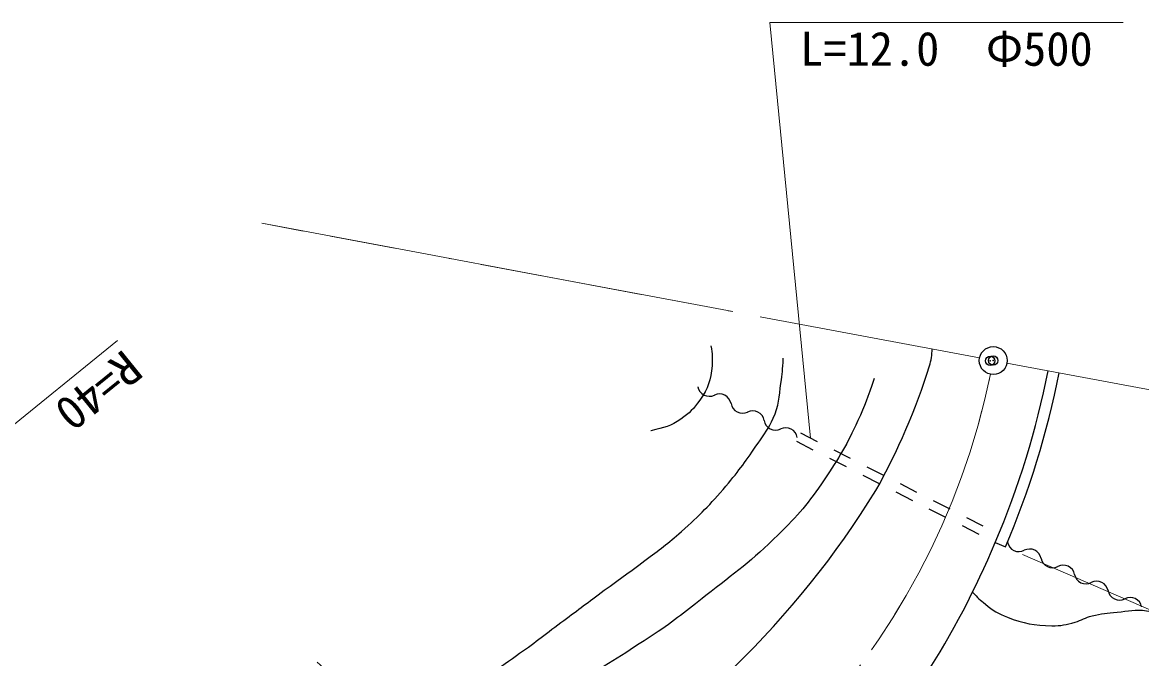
# Model space of a CAD drawing. Units: millimetres on the paper, with parts at other scales. Extents: x 40 to 680, y 20 to 380.
# Drawn here: x 368.8 to 429, y 283.7 to 317.9 of the extents above; entities that cross this region are included whole.
import ezdxf
from ezdxf.enums import TextEntityAlignment as Align

# ---------------------------------------------------------------- set-up
doc = ezdxf.new("R2010")
doc.units = ezdxf.units.MM
doc.header["$PDMODE"] = 32
doc.header["$PDSIZE"] = 0.5
doc.linetypes.add('CHAIN', pattern=[18.5, 12, -1.5, 3.5, -1.5])
doc.linetypes.add('LONG_DASHED_DOTTED', pattern=[15.25, 12, -1.5, 0.25, -1.5])
for name, color, linetype, lineweight in [('M-BGD', 7, 'Continuous', 25), ('M-BMK', 2, 'CHAIN', 13), ('M-BMK-SRVR', 3, 'Continuous', 25), ('M-STR-HTXT', 7, 'Continuous', 13), ('作業ﾚｲﾔ1', 7, 'Continuous', 13)]:
    doc.layers.add(name, color=color, linetype=linetype, lineweight=lineweight)
doc.layers.add('M-OTRS', color=6, linetype='Continuous')
doc.styles.add('ＭＳ ゴシック', font='')
doc.styles.get('ＭＳ ゴシック').set_extended_font_data('MS Gothic')

msp = doc.modelspace()

# ---------------------------------------------------------------- linework, layer by layer
at = {"layer": 'M-BGD'}
for p, q in [((410.619, 295.872), (411.51, 295.418)), ((410.392, 295.426), (411.284, 294.973)), ((412.402, 294.965), (413.293, 294.511)), ((412.175, 294.519), (413.066, 294.065)), ((414.184, 294.057), (415.075, 293.604)), ((413.957, 293.612), (414.849, 293.158)), ((415.967, 293.15), (416.858, 292.697)), ((415.74, 292.705), (416.631, 292.251)), ((417.749, 292.243), (418.64, 291.789)), ((417.522, 291.797), (418.413, 291.344)), ((419.531, 291.336), (420.423, 290.882)), ((419.305, 290.89), (420.196, 290.437)), ((421.087, 289.983), (421.637, 289.744))]:
    msp.add_line(p, q, dxfattribs=at)
for centre, radius, start, end in [((414.561, 300.401), 3.129, 342.78772, 359.74333), ((382.553, 310.56), 36.711, 331.02613, 342.42516), ((376.64, 308.756), 48.249, 337.10226, 348.58856), ((376.64, 308.756), 48.849, 337.09458, 348.59815), ((405.713, 298.468), 0.625, 189.8132, 296.0734), ((406.263, 297.345), 0.625, 9.8132, 116.0734), ((407.495, 297.558), 0.625, 189.8132, 296.0734), ((408.044, 296.435), 0.625, 9.8132, 116.0734), ((409.276, 296.648), 0.625, 189.8132, 296.0734), ((409.825, 295.525), 0.625, 9.8132, 116.0734), ((372.014, 319.207), 50.18, 300.32915, 328.21591), ((376.64, 308.756), 48.249, 317.85564, 337.10226), ((422.357, 290.119), 0.625, 191.17358, 297.43378), ((422.933, 289.009), 0.625, 11.17358, 117.43378), ((424.159, 289.252), 0.625, 191.17358, 297.43378), ((424.735, 288.142), 0.625, 11.17358, 117.43378), ((425.961, 288.384), 0.625, 191.17358, 297.43378), ((426.537, 287.275), 0.625, 11.17358, 117.43378), ((427.763, 287.517), 0.625, 191.17358, 297.43378), ((428.339, 286.408), 0.625, 11.17358, 117.43378)]:
    msp.add_arc(centre, radius, start, end, dxfattribs=at)
for points, knots in [([(371.06, 274.729), (370.373, 275.875), (370.183, 276.176), (369.601, 277.09), (368.678, 278.539), (368.144, 279.342), (367.137, 280.734), (365.874, 282.481), (365.153, 283.452), (363.793, 285.125), (362.451, 286.778), (361.662, 287.674), (360.228, 289.247), (359.101, 290.482), (358.413, 291.122), (357.252, 292.325), (355.881, 293.745), (354.995, 294.436), (353.745, 295.964), (352.678, 297.266), (352.263, 298.133), (351.276, 299.497), (350.36, 300.762), (349.956, 301.566), (348.883, 302.701), (347.823, 303.82), (347.238, 304.554), (345.851, 305.226), (344.313, 305.971), (343.273, 305.94), (341.58, 306.17), (339.76, 306.418), (338.726, 306.547), (336.889, 306.507), (334.37, 306.451), (332.929, 306.385), (330.476, 305.813), (327.867, 305.204), (326.495, 304.538), (323.971, 303.643), (321.146, 302.64), (319.574, 302.046), (316.793, 300.927), (314.491, 300.002), (313.23, 299.415), (310.964, 298.405), (308.065, 297.113), (306.532, 296.18), (303.587, 294.996), (301.126, 294.005), (299.728, 293.487), (297.191, 292.713), (294.293, 291.829), (293.237, 291.629), (289.653, 290.889)], [0, 0, 0, 0, 1, 1, 1, 2, 2, 2, 3, 3, 3, 4, 4, 4, 5, 5, 5, 6, 6, 6, 7, 7, 7, 8, 8, 8, 9, 9, 9, 10, 10, 10, 11, 11, 11, 12, 12, 12, 13, 13, 13, 14, 14, 14, 15, 15, 15, 16, 16, 16, 17, 17, 17, 18, 18, 18, 18]), ([(405.794, 300.563), (405.879, 300.103), (405.882, 299.907), (405.857, 299.487), (405.811, 298.719), (405.64, 298.26), (405.198, 297.63), (404.877, 297.172), (404.643, 296.938), (404.184, 296.618), (403.631, 296.232), (403.301, 296.171), (402.576, 295.992)], [0, 0, 0, 0, 1, 1, 1, 2, 2, 2, 3, 3, 3, 4, 4, 4, 4]), ([(384.626, 283.548), (385.5, 282.752), (385.819, 282.421), (386.744, 281.958), (387.461, 281.599), (387.878, 281.344), (388.676, 281.264), (390.091, 281.122), (390.941, 281.393), (392.255, 281.939), (393.574, 282.487), (394.163, 283.095), (395.338, 283.907), (396.296, 284.568), (396.796, 284.988), (397.73, 285.681), (398.578, 286.31), (399.051, 286.665), (399.9, 287.291), (400.817, 287.967), (401.344, 288.326), (402.251, 289.015), (403.031, 289.608), (403.483, 289.925), (404.215, 290.577), (405.213, 291.466), (405.743, 292.004), (406.608, 293.022), (407.336, 293.879), (407.702, 294.396), (408.333, 295.327), (408.677, 295.834), (408.899, 296.106), (409.152, 296.664), (409.462, 297.347), (409.459, 297.798), (409.563, 298.541), (409.635, 299.063), (409.654, 299.252), (409.689, 299.886)], [0, 0, 0, 0, 1, 1, 1, 2, 2, 2, 3, 3, 3, 4, 4, 4, 5, 5, 5, 6, 6, 6, 7, 7, 7, 8, 8, 8, 9, 9, 9, 10, 10, 10, 11, 11, 11, 12, 12, 12, 13, 13, 13, 13]), ([(414.576, 298.795), (414.215, 297.725), (414.084, 297.401), (413.697, 296.538), (413.113, 295.235), (412.684, 294.547), (411.891, 293.359), (411.052, 292.102), (410.485, 291.453), (409.409, 290.392), (407.999, 289.002), (407.087, 288.351), (405.529, 287.131), (404.465, 286.297), (403.881, 285.809), (402.755, 285.063), (401.205, 284.037), (400.329, 283.467), (398.7, 282.574), (397.653, 282), (397.054, 281.7), (395.969, 281.204), (394.71, 280.63), (394.069, 280.02), (392.696, 279.849), (390.7, 279.601), (389.478, 279.796), (387.585, 280.477), (386.188, 280.981), (385.599, 281.308), (384.219, 282.247)], [0, 0, 0, 0, 1, 1, 1, 2, 2, 2, 3, 3, 3, 4, 4, 4, 5, 5, 5, 6, 6, 6, 7, 7, 7, 8, 8, 8, 9, 9, 9, 10, 10, 10, 10]), ([(419.861, 287.311), (420.156, 286.997), (420.263, 286.899), (420.551, 286.67), (420.973, 286.333), (421.236, 286.159), (421.739, 285.963), (422.621, 285.619), (423.174, 285.54), (424.12, 285.511), (424.615, 285.496), (424.895, 285.574), (425.373, 285.702), (425.742, 285.8), (425.919, 285.949), (426.289, 286.042), (426.802, 286.172), (427.103, 286.183), (427.63, 286.238), (428.245, 286.303), (428.6, 286.405), (429.212, 286.315), (429.938, 286.208), (430.251, 285.993), (430.939, 285.575)], [0, 0, 0, 0, 1, 1, 1, 2, 2, 2, 3, 3, 3, 4, 4, 4, 5, 5, 5, 6, 6, 6, 7, 7, 7, 8, 8, 8, 8])]:
    msp.add_open_spline(points, degree=3, knots=knots, dxfattribs=at)
at = {"layer": 'M-BMK'}
for p, q in [((420.237, 299.904), (381.66, 307.145)), ((421.711, 299.627), (460.287, 292.387))]:
    msp.add_line(p, q, dxfattribs=at)
msp.add_arc((381.66, 307.145), 40, 219.01908, 348.29495, dxfattribs=at)
at = {"layer": 'M-BMK-SRVR'}
msp.add_circle((420.974, 299.766), 0.75, dxfattribs=at)
msp.add_point((420.974, 299.766), dxfattribs=at)
at = {"layer": 'M-OTRS'}
msp.add_point((420.812, 299.75), dxfattribs=at)
at = {"layer": 'M-STR-HTXT'}
for p, q in [((408.959, 317.946), (411.152, 295.6)), ((408.959, 317.946), (427.959, 317.946)), ((350.583, 281.962), (373.891, 300.849)), ((422.554, 289.344), (451.909, 276.567))]:
    msp.add_line(p, q, dxfattribs=at)
at = {"layer": '作業ﾚｲﾔ1'}
for p, q in [((408.959, 317.946), (411.152, 295.6)), ((350.583, 281.962), (373.891, 300.849)), ((421.087, 289.983), (421.637, 289.744))]:
    msp.add_line(p, q, dxfattribs=at)
at = {"layer": '作業ﾚｲﾔ1', "linetype": 'LONG_DASHED_DOTTED'}
for p, q in [((420.237, 299.904), (381.66, 307.145)), ((421.711, 299.627), (460.287, 292.387))]:
    msp.add_line(p, q, dxfattribs=at)
at = {"layer": '作業ﾚｲﾔ1'}
msp.add_circle((420.974, 299.766), 0.75, dxfattribs=at)
for centre, radius, start, end in [((414.561, 300.401), 3.129, 342.78772, 359.74333), ((382.553, 310.56), 36.711, 331.02613, 342.42516), ((376.64, 308.756), 48.249, 337.10226, 348.58856), ((376.64, 308.756), 48.849, 337.09458, 348.59815), ((405.713, 298.468), 0.625, 189.8132, 296.0734), ((406.263, 297.345), 0.625, 9.8132, 116.0734), ((407.495, 297.558), 0.625, 189.8132, 296.0734), ((408.044, 296.435), 0.625, 9.8132, 116.0734), ((409.276, 296.648), 0.625, 189.8132, 296.0734), ((409.825, 295.525), 0.625, 9.8132, 116.0734), ((372.014, 319.207), 50.18, 300.32915, 328.21591), ((376.64, 308.756), 48.249, 317.85564, 337.10226), ((422.357, 290.119), 0.625, 191.17358, 297.43378), ((422.933, 289.009), 0.625, 11.17358, 117.43378), ((424.159, 289.252), 0.625, 191.17358, 297.43378), ((424.735, 288.142), 0.625, 11.17358, 117.43378), ((425.961, 288.384), 0.625, 191.17358, 297.43378), ((426.537, 287.275), 0.625, 11.17358, 117.43378), ((427.763, 287.517), 0.625, 191.17358, 297.43378), ((428.339, 286.408), 0.625, 11.17358, 117.43378)]:
    msp.add_arc(centre, radius, start, end, dxfattribs=at)
at = {"layer": '作業ﾚｲﾔ1', "linetype": 'LONG_DASHED_DOTTED'}
msp.add_arc((381.66, 307.145), 40, 219.01908, 348.29495, dxfattribs=at)
at = {"layer": '作業ﾚｲﾔ1'}
for points, knots in [([(371.06, 274.729), (370.373, 275.875), (370.183, 276.176), (369.601, 277.09), (368.678, 278.539), (368.144, 279.342), (367.137, 280.734), (365.874, 282.481), (365.153, 283.452), (363.793, 285.125), (362.451, 286.778), (361.662, 287.674), (360.228, 289.247), (359.101, 290.482), (358.413, 291.122), (357.252, 292.325), (355.881, 293.745), (354.995, 294.436), (353.745, 295.964), (352.678, 297.266), (352.263, 298.133), (351.276, 299.497), (350.36, 300.762), (349.956, 301.566), (348.883, 302.701), (347.823, 303.82), (347.238, 304.554), (345.851, 305.226), (344.313, 305.971), (343.273, 305.94), (341.58, 306.17), (339.76, 306.418), (338.726, 306.547), (336.889, 306.507), (334.37, 306.451), (332.929, 306.385), (330.476, 305.813), (327.867, 305.204), (326.495, 304.538), (323.971, 303.643), (321.146, 302.64), (319.574, 302.046), (316.793, 300.927), (314.491, 300.002), (313.23, 299.415), (310.964, 298.405), (308.065, 297.113), (306.532, 296.18), (303.587, 294.996), (301.126, 294.005), (299.728, 293.487), (297.191, 292.713), (294.293, 291.829), (293.237, 291.629), (289.653, 290.889)], [0, 0, 0, 0, 1, 1, 1, 2, 2, 2, 3, 3, 3, 4, 4, 4, 5, 5, 5, 6, 6, 6, 7, 7, 7, 8, 8, 8, 9, 9, 9, 10, 10, 10, 11, 11, 11, 12, 12, 12, 13, 13, 13, 14, 14, 14, 15, 15, 15, 16, 16, 16, 17, 17, 17, 18, 18, 18, 18]), ([(405.794, 300.563), (405.879, 300.103), (405.882, 299.907), (405.857, 299.487), (405.811, 298.719), (405.64, 298.26), (405.198, 297.63), (404.877, 297.172), (404.643, 296.938), (404.184, 296.618), (403.631, 296.232), (403.301, 296.171), (402.576, 295.992)], [0, 0, 0, 0, 1, 1, 1, 2, 2, 2, 3, 3, 3, 4, 4, 4, 4]), ([(384.626, 283.548), (385.5, 282.752), (385.819, 282.421), (386.744, 281.958), (387.461, 281.599), (387.878, 281.344), (388.676, 281.264), (390.091, 281.122), (390.941, 281.393), (392.255, 281.939), (393.574, 282.487), (394.163, 283.095), (395.338, 283.907), (396.296, 284.568), (396.796, 284.988), (397.73, 285.681), (398.578, 286.31), (399.051, 286.665), (399.9, 287.291), (400.817, 287.967), (401.344, 288.326), (402.251, 289.015), (403.031, 289.608), (403.483, 289.925), (404.215, 290.577), (405.213, 291.466), (405.743, 292.004), (406.608, 293.022), (407.336, 293.879), (407.702, 294.396), (408.333, 295.327), (408.677, 295.834), (408.899, 296.106), (409.152, 296.664), (409.462, 297.347), (409.459, 297.798), (409.563, 298.541), (409.635, 299.063), (409.654, 299.252), (409.689, 299.886)], [0, 0, 0, 0, 1, 1, 1, 2, 2, 2, 3, 3, 3, 4, 4, 4, 5, 5, 5, 6, 6, 6, 7, 7, 7, 8, 8, 8, 9, 9, 9, 10, 10, 10, 11, 11, 11, 12, 12, 12, 13, 13, 13, 13]), ([(414.576, 298.795), (414.215, 297.725), (414.084, 297.401), (413.697, 296.538), (413.113, 295.235), (412.684, 294.547), (411.891, 293.359), (411.052, 292.102), (410.485, 291.453), (409.409, 290.392), (407.999, 289.002), (407.087, 288.351), (405.529, 287.131), (404.465, 286.297), (403.881, 285.809), (402.755, 285.063), (401.205, 284.037), (400.329, 283.467), (398.7, 282.574), (397.653, 282), (397.054, 281.7), (395.969, 281.204), (394.71, 280.63), (394.069, 280.02), (392.696, 279.849), (390.7, 279.601), (389.478, 279.796), (387.585, 280.477), (386.188, 280.981), (385.599, 281.308), (384.219, 282.247)], [0, 0, 0, 0, 1, 1, 1, 2, 2, 2, 3, 3, 3, 4, 4, 4, 5, 5, 5, 6, 6, 6, 7, 7, 7, 8, 8, 8, 9, 9, 9, 10, 10, 10, 10]), ([(419.861, 287.311), (420.156, 286.997), (420.263, 286.899), (420.551, 286.67), (420.973, 286.333), (421.236, 286.159), (421.739, 285.963), (422.621, 285.619), (423.174, 285.54), (424.12, 285.511), (424.615, 285.496), (424.895, 285.574), (425.373, 285.702), (425.742, 285.8), (425.919, 285.949), (426.289, 286.042), (426.802, 286.172), (427.103, 286.183), (427.63, 286.238), (428.245, 286.303), (428.6, 286.405), (429.212, 286.315), (429.938, 286.208), (430.251, 285.993), (430.939, 285.575)], [0, 0, 0, 0, 1, 1, 1, 2, 2, 2, 3, 3, 3, 4, 4, 4, 5, 5, 5, 6, 6, 6, 7, 7, 7, 8, 8, 8, 8])]:
    msp.add_open_spline(points, degree=3, knots=knots, dxfattribs=at)
msp.add_point((420.974, 299.766), dxfattribs=at)

# ---------------------------------------------------------------- texts
at = {"layer": 'M-STR-HTXT', "style": 'ＭＳ ゴシック'}
msp.add_text('L=12.0\u3000Φ500', height=1.833, dxfattribs=at).set_placement((418.459, 317.446), align=Align.TOP_CENTER)
msp.add_text('R=40', height=1.833, rotation=219.019, dxfattribs=at).set_placement((373.891, 300.849), align=Align.BOTTOM_LEFT)
at = {"layer": '作業ﾚｲﾔ1', "style": 'ＭＳ ゴシック'}
msp.add_text('R=40', height=1.833, rotation=219.019, dxfattribs=at).set_placement((373.891, 300.849), align=Align.BOTTOM_LEFT)

doc.saveas('drawing.dxf')
